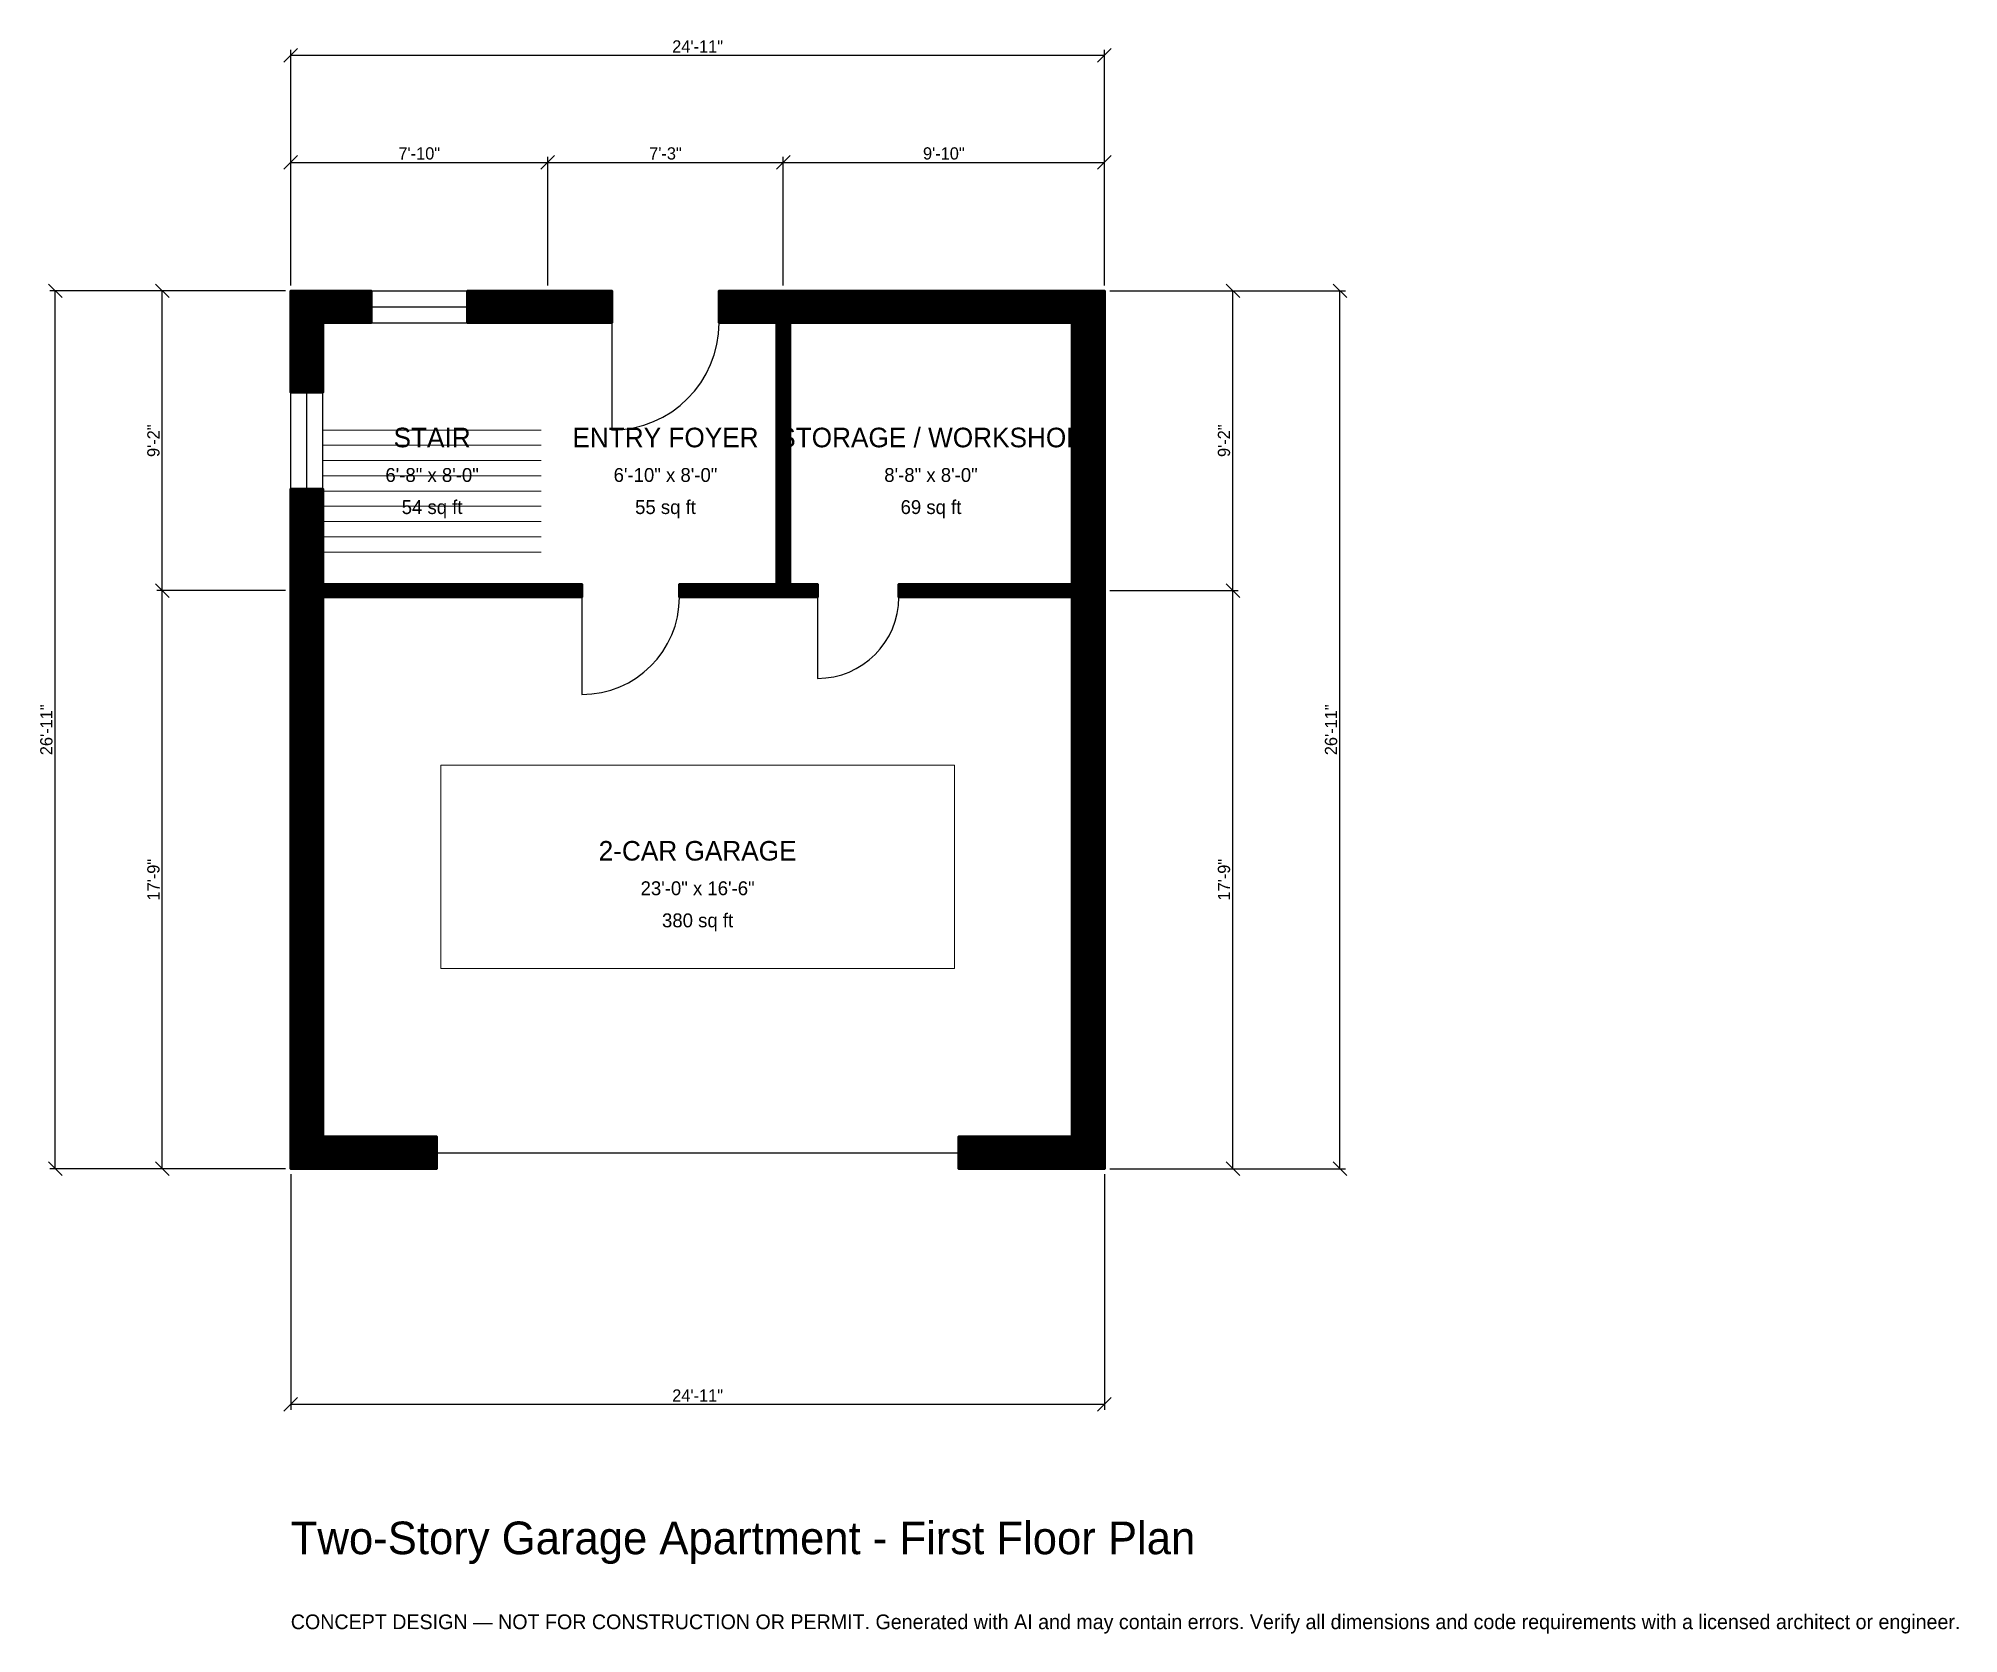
# Model space of a CAD drawing. Header units: inches. Extents: x -93 to 613, y -171 to 416.
import ezdxf
from ezdxf.enums import TextEntityAlignment as Align

# ---------------------------------------------------------------- set-up
doc = ezdxf.new("R2010")
doc.units = ezdxf.units.IN
doc.header["$MEASUREMENT"] = 0
doc.linetypes.add('DASHED', pattern=[0.6, 0.5, -0.1])
for name, color, linetype, lineweight in [('A-ANNO-DIMS', 1, 'Continuous', 13), ('A-ANNO-TEXT', 7, 'Continuous', 18), ('A-AREA-IDEN', 7, 'Continuous', 18), ('A-DOOR', 2, 'Continuous', 25), ('A-FLOR-STRS', 3, 'Continuous', 18), ('A-FURN', 9, 'Continuous', 13), ('A-GLAZ', 4, 'Continuous', 25), ('A-WALL', 7, 'Continuous', 50), ('A-WALL-PATT', 8, 'Continuous', 13)]:
    doc.layers.add(name, color=color, linetype=linetype, lineweight=lineweight)
doc.dimstyles.new('PLAN', dxfattribs={"dimtxt": 4.5, "dimasz": 3, "dimexe": 2, "dimexo": 2, "dimgap": 1, "dimtad": 1, "dimdec": 0, "dimlunit": 4, "dimtsz": 2.5, "dimcen": 2.5, "dimclrd": 1, "dimclre": 1, "dimazin": 3, "dimtfac": 1, "dimtmove": 0, "dimatfit": 3})

msp = doc.modelspace()

# ---------------------------------------------------------------- hatches: boundary and pattern name
at = {"layer": 'A-WALL-PATT'}
h = msp.add_hatch(dxfattribs=at)
h.set_pattern_fill('ANSI31', color=8, scale=0.8)
h.paths.add_polyline_path([(0, 0), (0, 11.811), (0, 11.811), (0, 206.6929), (0, 210.2362), (0, 210.2362), (0, 214.9606), (0, 214.9606), (0, 218.5039), (0, 250), (11.811, 250), (11.811, 218.5039), (11.811, 214.9606), (92.126, 214.9606), (96.8504, 214.9606), (107.0866, 214.9606), (107.0866, 210.2362), (96.8504, 210.2362), (92.126, 210.2362), (11.811, 210.2362), (11.811, 206.6929), (11.811, 11.811), (53.5433, 11.811), (53.5433, 0), (11.811, 0), (11.811, 0), (0, 0), (0, 0), (0, 0), (0, 0)])
h.paths.add_polyline_path([(0, 311.0236), (0, 311.0236), (0, 322.8346), (0, 322.8346), (0, 322.8347), (11.811, 322.8347), (11.811, 322.8346), (29.5276, 322.8346), (29.5276, 311.0236), (11.811, 311.0236), (11.811, 285.4331), (0, 285.4331), (0, 311.0236)])
h.paths.add_polyline_path([(88.5827, 322.8346), (100.3937, 322.8346), (118.1102, 322.8346), (118.1102, 311.0236), (100.3937, 311.0236), (88.5827, 311.0236), (64.9606, 311.0236), (64.9606, 322.8346), (88.5827, 322.8346)])
h.paths.add_polyline_path([(175.1969, 322.8346), (178.7402, 322.8346), (178.7402, 322.8347), (183.4646, 322.8347), (183.4646, 322.8346), (187.0079, 322.8346), (287.4016, 322.8346), (287.4016, 322.8347), (299.2126, 322.8347), (299.2126, 322.8346), (299.2126, 322.8346), (299.2126, 311.0236), (299.2126, 311.0236), (299.2126, 218.5039), (299.2126, 214.9606), (299.2126, 214.9606), (299.2126, 210.2362), (299.2126, 210.2362), (299.2126, 206.6929), (299.2126, 11.811), (299.2126, 11.811), (299.2126, 0), (299.2126, 0), (299.2126, 0), (287.4016, 0), (287.4016, 0), (245.6693, 0), (245.6693, 11.811), (287.4016, 11.811), (287.4016, 206.6929), (287.4016, 210.2362), (223.622, 210.2362), (223.622, 214.9606), (287.4016, 214.9606), (287.4016, 218.5039), (287.4016, 311.0236), (187.0079, 311.0236), (183.4646, 311.0236), (183.4646, 214.9606), (193.7008, 214.9606), (193.7008, 210.2362), (183.4646, 210.2362), (178.7402, 210.2362), (142.9134, 210.2362), (142.9134, 214.9606), (178.7402, 214.9606), (178.7402, 311.0236), (175.1969, 311.0236), (157.4803, 311.0236), (157.4803, 322.8346), (175.1969, 322.8346)])

# ---------------------------------------------------------------- linework, layer by layer
at = {"layer": 'A-DOOR'}
for p, q in [((118.1102, 311.0236), (118.1102, 271.6535)), ((107.0866, 210.2362), (107.0866, 174.4094)), ((193.7008, 210.2362), (193.7008, 180.315))]:
    msp.add_line(p, q, dxfattribs=at)
at = {"layer": 'A-DOOR', "linetype": 'DASHED'}
msp.add_line((53.5433, 5.9055), (245.6693, 5.9055), dxfattribs=at)
at = {"layer": 'A-DOOR'}
for centre, radius in [((118.1102, 311.0236), 39.3701), ((107.0866, 210.2362), 35.8268), ((193.7008, 210.2362), 29.9213)]:
    msp.add_arc(centre, radius, 270, 360, dxfattribs=at)
at = {"layer": 'A-FLOR-STRS'}
for p, q in [((11.811, 271.6535), (92.126, 271.6535)), ((11.811, 266.0433), (92.126, 266.0433)), ((11.811, 260.4331), (92.126, 260.4331)), ((11.811, 254.8228), (92.126, 254.8228)), ((11.811, 249.2126), (92.126, 249.2126)), ((11.811, 243.6024), (92.126, 243.6024)), ((11.811, 237.9921), (92.126, 237.9921)), ((11.811, 232.3819), (92.126, 232.3819)), ((11.811, 226.7717), (92.126, 226.7717))]:
    msp.add_line(p, q, dxfattribs=at)
at = {"layer": 'A-FURN'}
msp.add_lwpolyline([(55.1181, 73.622), (244.0945, 73.622), (244.0945, 148.4252), (55.1181, 148.4252)], close=True, dxfattribs=at)
at = {"layer": 'A-GLAZ'}
for p, q in [((29.5276, 322.8346), (64.9606, 322.8346)), ((29.5276, 316.9291), (64.9606, 316.9291)), ((29.5276, 311.0236), (64.9606, 311.0236)), ((0, 250), (0, 285.4331)), ((5.9055, 250), (5.9055, 285.4331)), ((11.811, 250), (11.811, 285.4331))]:
    msp.add_line(p, q, dxfattribs=at)
at = {"layer": 'A-WALL'}
for points in [[(0, 311.0236), (0, 311.0236), (0, 322.8346), (0, 322.8346), (0, 322.8347), (11.811, 322.8347), (11.811, 322.8346), (29.5276, 322.8346), (29.5276, 311.0236), (11.811, 311.0236), (11.811, 285.4331), (0, 285.4331), (0, 311.0236)], [(88.5827, 322.8346), (100.3937, 322.8346), (118.1102, 322.8346), (118.1102, 311.0236), (100.3937, 311.0236), (88.5827, 311.0236), (64.9606, 311.0236), (64.9606, 322.8346), (88.5827, 322.8346)], [(175.1969, 322.8346), (178.7402, 322.8346), (178.7402, 322.8347), (183.4646, 322.8347), (183.4646, 322.8346), (187.0079, 322.8346), (287.4016, 322.8346), (287.4016, 322.8347), (299.2126, 322.8347), (299.2126, 322.8346), (299.2126, 322.8346), (299.2126, 311.0236), (299.2126, 311.0236), (299.2126, 218.5039), (299.2126, 214.9606), (299.2126, 214.9606), (299.2126, 210.2362), (299.2126, 210.2362), (299.2126, 206.6929), (299.2126, 11.811), (299.2126, 11.811), (299.2126, 0), (299.2126, 0), (299.2126, 0), (287.4016, 0), (287.4016, 0), (245.6693, 0), (245.6693, 11.811), (287.4016, 11.811), (287.4016, 206.6929), (287.4016, 210.2362), (223.622, 210.2362), (223.622, 214.9606), (287.4016, 214.9606), (287.4016, 218.5039), (287.4016, 311.0236), (187.0079, 311.0236), (183.4646, 311.0236), (183.4646, 214.9606), (193.7008, 214.9606), (193.7008, 210.2362), (183.4646, 210.2362), (178.7402, 210.2362), (142.9134, 210.2362), (142.9134, 214.9606), (178.7402, 214.9606), (178.7402, 311.0236), (175.1969, 311.0236), (157.4803, 311.0236), (157.4803, 322.8346), (175.1969, 322.8346)], [(0, 0), (0, 11.811), (0, 11.811), (0, 206.6929), (0, 210.2362), (0, 210.2362), (0, 214.9606), (0, 214.9606), (0, 218.5039), (0, 250), (11.811, 250), (11.811, 218.5039), (11.811, 214.9606), (92.126, 214.9606), (96.8504, 214.9606), (107.0866, 214.9606), (107.0866, 210.2362), (96.8504, 210.2362), (92.126, 210.2362), (11.811, 210.2362), (11.811, 206.6929), (11.811, 11.811), (53.5433, 11.811), (53.5433, 0), (11.811, 0), (11.811, 0), (0, 0), (0, 0), (0, 0), (0, 0)]]:
    msp.add_lwpolyline(points, close=True, dxfattribs=at)

# ---------------------------------------------------------------- texts
at = {"layer": 'A-ANNO-TEXT'}
for s, height, p in [('Two-Story Garage Apartment - First Floor Plan', 12, (0, -141.7323)), ('CONCEPT DESIGN — NOT FOR CONSTRUCTION OR PERMIT. Generated with AI and may contain errors. Verify all dimensions and code requirements with a licensed architect or engineer.', 5.4, (0, -169.2913))]:
    msp.add_text(s, height=height, dxfattribs=at).set_placement(p)
at = {"layer": 'A-AREA-IDEN'}
for s, height, p in [('STAIR', 7.2, (51.9685, 268.8976)), ('ENTRY FOYER', 7.2, (137.7953, 268.8976)), ('STORAGE / WORKSHOP', 7.2, (235.4331, 268.8976)), ('6\'-8" x 8\'-0"', 5.1, (51.9685, 255.1181)), ('6\'-10" x 8\'-0"', 5.1, (137.7953, 255.1181)), ('8\'-8" x 8\'-0"', 5.1, (235.4331, 255.1181)), ('54 sq ft', 5.1, (51.9685, 243.3071)), ('55 sq ft', 5.1, (137.7953, 243.3071)), ('69 sq ft', 5.1, (235.4331, 243.3071)), ('2-CAR GARAGE', 7.2, (149.6063, 116.9291)), ('23\'-0" x 16\'-6"', 5.1, (149.6063, 103.1496)), ('380 sq ft', 5.1, (149.6063, 91.3386))]:
    msp.add_text(s, height=height, dxfattribs=at).set_placement(p, align=Align.MIDDLE_CENTER)

# ---------------------------------------------------------------- dimensions: what is measured, and where the dimension line sits
at = {"layer": 'A-ANNO-DIMS'}
for base, p1, p2, text in [((0, 409.4488), (0, 322.8346), (299.2126, 322.8346), '24\'-11"'), ((0, 370.0787), (0, 322.8346), (94.4882, 322.8346), '7\'-10"'), ((94.4882, 370.0787), (94.4882, 322.8346), (181.1024, 322.8346), '7\'-3"'), ((181.1024, 370.0787), (181.1024, 322.8346), (299.2126, 322.8346), '9\'-10"'), ((0, -86.6142), (0, 0), (299.2126, 0), '24\'-11"')]:
    msp.add_linear_dim(base=base, p1=p1, p2=p2, text=text, dimstyle='PLAN', dxfattribs=at).render()
for base, p1, p2, text in [((-86.6142, 0), (0, 0), (0, 322.8346), '26\'-11"'), ((-47.2441, 212.5984), (0, 212.5984), (0, 322.8346), '9\'-2"'), ((346.4567, 212.5984), (299.2126, 212.5984), (299.2126, 322.8346), '9\'-2"'), ((385.8268, 0), (299.2126, 0), (299.2126, 322.8346), '26\'-11"'), ((-47.2441, 0), (0, 0), (0, 212.5984), '17\'-9"'), ((346.4567, 0), (299.2126, 0), (299.2126, 212.5984), '17\'-9"')]:
    msp.add_linear_dim(base=base, p1=p1, p2=p2, angle=90, text=text, dimstyle='PLAN', dxfattribs=at).render()

doc.saveas('drawing.dxf')
